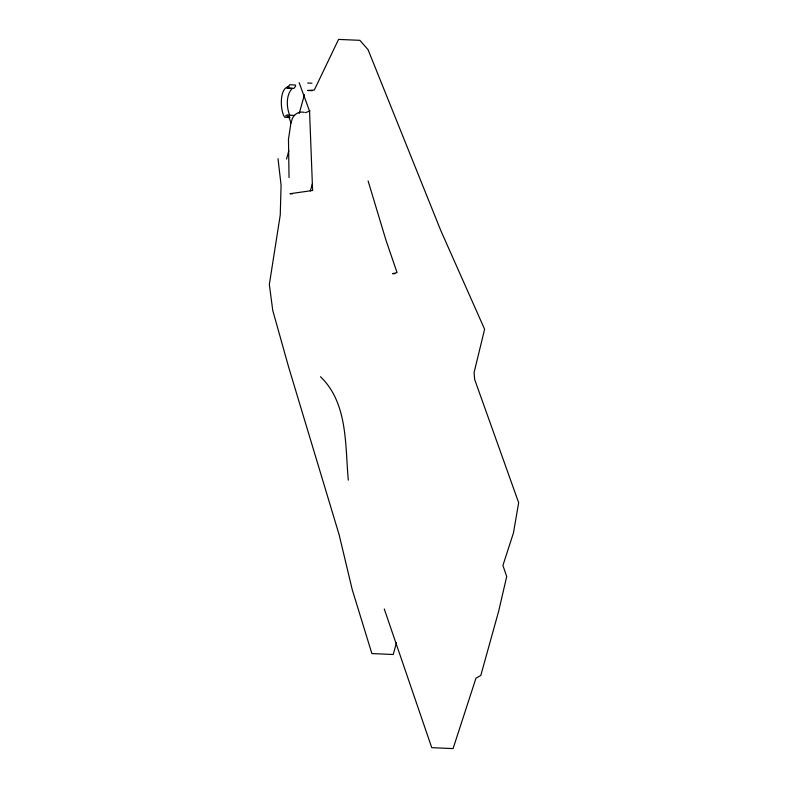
<?xml version="1.0" encoding="UTF-8"?>
<svg xmlns="http://www.w3.org/2000/svg" width="788" height="788" viewBox="0 0 788 788"><rect width="100%" height="100%" fill="white"/><g stroke="black" fill="none" stroke-linecap="round" stroke-linejoin="round"><path stroke-width="1.18" d="M289.038 177.536L288.477 139.249L290.861 123.43M286.536 159.068L288.812 150.872M299.223 113.433L304.434 94.718M396.472 642.772L393.212 654.503L371.887 653.577L352.226 589.601L339.145 534.776L288.526 366.735L272.756 310.423L269.338 284.488L280.252 215.006L281.08 185.21L278.006 158.693M310.354 190.952L312.314 183.968M291.353 121.854L290.989 123.017L288.901 116.949L287.137 116.358L289.363 116.457M291.649 120.879C292.821 114.959 298.278 110.95 304.365 112.339M305.517 112.704L310.009 110.812M285.611 115.925L287.068 114.94L294.623 115.452M287.935 86.788L289.797 84.749L295.342 84.986L295.667 86.099L293.894 88.433L286.852 88.108L292.397 88.355C285.827 94.737 286.389 107.434 289.797 115.491M307.684 83.016L311.95 83.203M289.157 86.7C278.982 86.975 280.085 111.738 284.793 117.254L290.004 117.599M312.275 90.689L307.527 90.482L314.294 90.078L338.554 39.4L359.889 40.326L368.065 49.693L440.797 230.559L484.61 329.236L474.09 372.497L474.652 379.422L518.662 502.695L513.461 532.885L502.911 565.439L506.704 576.52L498.686 611.114L480.788 675.464L475.972 678.182L453.08 748.6L431.755 747.674L384.278 608.996M292.437 193.828L290.004 193.73L312.609 190.479L309.546 111.088L299.154 82.642M394.896 273.741L392.532 273.643L397.063 272.609L385.982 240.251L368.114 180.954M320.489 376.713C348.06 403.279 345.046 445.072 348.306 480.109"/></g></svg>
